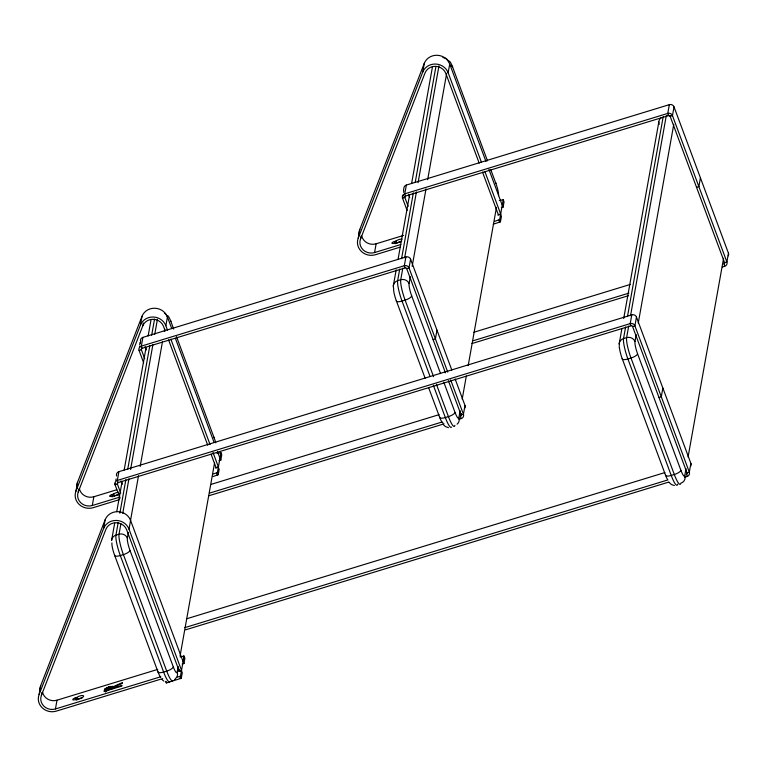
<?xml version="1.0" encoding="UTF-8"?>
<svg xmlns="http://www.w3.org/2000/svg" width="767" height="767" viewBox="0 0 767 767"><rect width="100%" height="100%" fill="white"/><g stroke="black" fill="none" stroke-linecap="round" stroke-linejoin="round"><path stroke-width="1.15" d="M162.709 678.584L56.24 711.143A13.518 12.598 10.1 0 1 42.204 707.797A13.518 12.598 10.1 0 1 39.088 694.557L40.651 685.803L105.156 519.729A13.518 12.598 10.1 0 1 117.897 511.675A13.518 12.598 10.1 0 1 130.572 520.409L183.092 661.643L181.53 670.396L179.219 671.106L126.689 529.872A11.054 10.307 10.1 0 0 116.325 522.73A11.054 10.307 10.1 0 0 105.894 529.316L41.399 695.391A11.054 10.307 10.1 0 0 43.94 706.225A11.054 10.307 10.1 0 0 55.435 708.957L160.754 676.753M119.431 499.643L93.104 507.696A13.518 12.598 10.1 0 1 79.059 504.35A13.518 12.598 10.1 0 1 75.952 491.11L77.515 482.357L142.02 316.282A13.518 12.598 10.1 0 1 154.761 308.229A13.518 12.598 10.1 0 1 167.436 316.963L171.597 328.171M41.399 695.391L41.917 692.467M119.767 497.102L92.289 505.511A11.054 10.307 10.1 0 1 80.803 502.778A11.054 10.307 10.1 0 1 78.253 491.944L78.78 489.02M55.435 708.957L56.998 700.194L157.743 669.39M92.289 505.511L93.862 496.748L116.757 489.749M39.088 694.557L103.593 528.482L105.156 519.729M75.952 491.11L140.457 325.035L142.02 316.282M78.253 491.944L142.758 325.87L143.285 322.955M139.661 344.767L140.054 342.571M115.338 483.315L115.079 484.773L120.064 498.176M115.865 480.391L116.124 478.934M139.604 347.556L139.862 346.099M140.38 343.175L140.639 341.718A3.682 3.432 10.1 0 1 142.892 337.384L405.887 256.964A3.682 3.432 10.1 0 1 410.575 259.179L451.811 370.049M118.895 471.676L117.332 480.439A3.682 3.432 10.1 0 0 115.079 484.773L117.389 484.063A1.227 1.141 10.1 0 1 118.147 482.616L631.02 325.802A1.227 1.141 10.1 0 1 632.583 326.541L634.903 325.831L636.466 317.078A3.682 3.432 10.1 0 0 631.778 314.863L118.895 471.676A3.682 3.432 10.1 0 0 116.642 476.019M142.892 337.384L141.329 346.138A3.682 3.432 10.1 0 0 139.076 350.481L143.65 362.762M117.658 482.606L117.389 484.063L120.716 492.999M141.655 348.314L141.396 349.771L144.714 358.707M114.676 523.171L111.579 540.505A6.548 6.107 10.1 0 1 115.942 535.165L118.214 522.461M116.747 511.618L122.116 481.571M124.177 470.018L146.066 347.518M148.136 335.956L151.022 319.781M119.863 513.209L125.855 479.701M127.715 469.299L149.814 345.649M151.674 335.246L154.56 319.062M120.889 523.823L119.029 534.225A16.385 2.857 73 0 0 123.401 554.627L166.717 671.106A16.385 2.857 73 0 0 172.911 680.617M122.749 513.42L128.942 478.752M130.591 469.509L152.892 344.699M154.752 334.297L157.436 319.273M176.909 676.791A6.548 6.107 10.1 0 0 177.177 672.122A9.827 1.716 73 0 1 173.304 666.887L129.987 550.399A9.827 1.716 73 0 1 127.36 538.166L128.396 532.384M130.457 520.831L138.511 475.761M140.169 466.518L162.47 341.708M164.33 331.306L164.742 328.995M181.53 670.396L129.009 529.163L130.572 520.409M167.532 330.203L165.864 325.716L167.436 316.963M177.177 672.122L178.212 666.341M180.072 655.938L214.559 462.952M179.2 669.179L178.778 671.518L181.482 670.694L182.287 672.87L181.271 678.258L166.353 682.966L165.384 681.393M176.515 677.453L180.456 676.072L181.482 670.694M180.159 657.012L184.09 656.092L183.15 661.346L183.955 663.532L182.162 664.078M213.37 474.006L217.397 472.501L218.336 467.247L215.642 468.071M211.078 454.208L216.073 467.659L218.394 466.95L219.956 458.196L217.454 451.466M217.023 453.565L220.944 452.645L220.004 457.899L220.819 460.085L219.017 460.631M183.955 663.532L184.895 658.278L184.09 656.092M213.121 476.518L218.212 474.687L219.151 469.423L218.336 467.247M220.819 460.085L221.759 454.831L220.944 452.645M400.575 247.032L375.389 254.74A13.518 12.598 10.1 0 1 361.343 251.394A13.518 12.598 10.1 0 1 358.227 238.154L359.8 229.4L424.295 63.325A13.518 12.598 10.1 0 1 437.046 55.272A13.518 12.598 10.1 0 1 449.711 64.006L485.981 161.521M400.901 244.5L374.574 252.554A11.054 10.307 10.1 0 1 363.079 249.821A11.054 10.307 10.1 0 1 360.538 238.988L361.056 236.063M374.574 252.554L376.137 243.791L403.615 235.392M358.227 238.154L422.732 72.079L424.295 63.325M403.5 190.264L403.893 188.068A3.682 3.432 10.1 0 1 406.347 185.068L669.342 104.657A3.682 3.432 10.1 0 1 674.03 106.872L728.449 253.196A3.682 3.432 10.1 0 1 728.295 255.823M403.049 195.249L402.531 198.164L407.095 210.455M403.567 192.325L403.835 190.868M406.347 185.068L404.775 193.83A3.682 3.432 10.1 0 0 402.531 198.164L404.842 197.455A1.227 1.141 10.1 0 1 405.59 196.007L668.584 115.596A1.227 1.141 10.1 0 1 670.147 116.335L672.467 115.625L674.03 106.872M405.101 195.997L404.842 197.455L408.169 206.39M393.289 286.014L396.175 269.831M398.035 259.438L409.607 194.722M411.668 183.16L432.53 66.441M399.712 269.121L397.651 280.674A6.548 6.107 10.1 0 0 393.644 288.382A9.827 1.716 73 0 0 396.271 300.626L425.148 378.275M401.572 258.719L413.346 192.843M415.206 182.441L435.857 66.882M402.8 268.172L400.738 279.734A16.385 2.857 73 0 0 405.11 300.127L433.585 376.702M404.66 257.77L416.433 191.903M418.082 182.661L438.945 65.943M405.887 256.964L404.324 265.727L405.139 267.913A1.227 1.141 10.1 0 1 406.702 268.651L409.012 267.942L410.575 259.179M440.574 373.567L411.697 295.909A9.827 1.716 73 0 1 409.07 283.665L410.307 276.734M412.167 266.331L426.011 188.903M427.66 179.66L446.662 73.344M481.494 162.431L448.149 72.76L449.711 64.006M436.979 330.165L435.416 338.918L433.096 339.628M457.084 424.17A6.548 6.107 10.1 0 0 458.887 417.622L460.133 410.69M462.194 399.137L466.326 376.022M468.186 365.619L496.479 207.301M458.896 419.309L461.178 418.609L460.373 416.423L460.89 413.499M461.379 413.518L461.12 414.976A1.227 1.141 10.1 0 1 460.373 416.423M455.109 378.917L465.003 405.513L463.431 414.266A3.682 3.432 10.1 0 1 461.178 418.609M494.59 221.375L499.681 219.544L500.621 214.29L497.917 215.115M482.52 172.105L498.358 214.702L500.669 213.993L502.241 205.24L488.895 169.363M499.307 200.609L503.229 199.688L502.289 204.942L503.104 207.128L501.302 207.675M493.258 224.213L500.41 221.855L501.436 216.467L500.621 214.29M503.104 207.128L504.044 201.874L503.229 199.688M619.17 343.904L621.855 328.88M623.715 318.478L658.824 122.02M625.604 327.01L623.533 338.563A6.548 6.107 10.1 0 0 619.305 345.505M627.464 316.608L663.187 116.68M628.691 326.071L626.62 337.624A16.385 2.857 73 0 0 630.992 358.026L674.308 474.505A16.385 2.857 73 0 0 680.77 483.229A6.548 6.107 10.1 0 0 684.778 475.511L686.014 468.579M630.541 315.668L666.274 115.74A6.548 6.107 10.1 0 1 670.483 115.798M631.778 314.863L630.206 323.616L631.02 325.802M669.342 104.657L667.769 113.411L668.584 115.596M684.778 475.511A9.827 1.716 73 0 1 680.895 470.286L637.578 353.798A9.827 1.716 73 0 1 634.961 341.564L636.198 334.623M638.259 323.07L673.781 124.302M662.861 388.054L661.298 396.817L658.987 397.517M700.424 177.848L698.862 186.611L696.551 187.321M688.076 457.027L723.597 258.258M684.778 477.199L687.069 476.499L686.513 472.856M722.341 266.993L724.633 266.293L724.077 262.65M636.466 317.078L690.885 463.402L689.322 472.165A3.682 3.432 10.1 0 1 687.069 476.499M728.449 253.196L726.886 261.959A3.682 3.432 10.1 0 1 724.633 266.293M360.538 238.988L425.043 72.913A11.054 10.307 10.1 0 1 435.464 66.326A11.054 10.307 10.1 0 1 445.838 73.469L479.183 163.141M104.494 689.667L104.044 691.498L121.857 686.053L121.982 685.401L107.879 689.706L122.356 683.301L122.48 682.582L113.756 686.465C110.784 686.36 102.816 687.472 105.309 691.853M174.588 679.754L176.189 677.779M105.664 691.422L109.393 689.428L108.578 687.242M401.774 240.934A4.094 1.304 -20.4 0 1 395.638 242.794L394.094 243.273A2.454 0.777 -20.4 0 1 391.937 243.101A2.454 0.777 -20.4 0 1 394.411 241.519L395.954 241.049A4.094 1.304 -20.4 0 1 402.09 239.151M139.076 350.481L141.396 349.771A1.227 1.141 10.1 0 1 142.144 348.323L405.139 267.913M473.824 332.274L630.474 284.375M723.818 264.107A1.227 1.141 10.1 0 0 724.566 262.669L726.886 261.959L672.467 115.625A3.682 3.432 10.1 0 0 667.769 113.411L404.775 193.83L405.59 196.007M473.402 340.682L628.911 293.128M471.926 343.558L628.576 295.659M119.489 493.89A4.094 1.304 -20.4 0 1 113.353 495.76L111.819 496.23A2.454 0.777 -20.4 0 1 109.652 496.057A2.454 0.777 -20.4 0 1 112.126 494.475L113.669 494.006A4.094 1.304 -20.4 0 1 118.3 492.136M211.519 484.236L439.069 414.659M209.957 492.989L442.07 422.013M208.48 495.875L444.026 423.854M186.391 618.873L664.922 472.558M686.254 474.313A1.227 1.141 10.1 0 0 687.002 472.865L689.322 472.165L634.903 325.831A3.682 3.432 10.1 0 0 630.206 323.616L117.332 480.439L118.147 482.616M184.828 627.636L667.942 479.912M185.633 629.822L668.747 482.098M75.262 697.922L76.805 697.452A4.094 1.304 -20.4 0 1 82.52 695.506A4.094 1.304 -20.4 0 1 82.136 697.673A4.094 1.304 -20.4 0 1 76.499 699.207L74.955 699.677A2.454 0.777 -20.4 0 1 72.798 699.504A2.454 0.777 -20.4 0 1 75.262 697.922L76.077 700.108M110.956 686.561L111.771 688.747L110.515 689.073L109.7 686.887M674.375 485.54L671.374 484.495L668.901 482.213M448.484 427.65L445.483 426.605L443.642 425.023M161.933 679.514L163.774 681.096M670.147 116.335L724.566 262.669M632.583 326.541L687.002 472.865M619.496 347.787A9.827 1.716 73 0 0 622.152 358.515L665.478 475.003A9.827 1.716 73 0 0 667.501 479.461M442.914 57.573A6.548 6.107 10.1 0 1 448.724 61.782A9.827 1.716 73 0 1 452.597 67.017L487.496 160.849M490.707 169.478L495.913 183.505A9.827 1.716 73 0 1 498.54 195.738M484.83 171.405L500.669 213.993M499.681 219.544L500.496 221.73M498.857 220.071L499.672 222.257M408.485 194.281L409.731 197.637M447.775 372.168L409.012 267.942A3.682 3.432 10.1 0 0 404.324 265.727L141.329 346.138L142.144 348.323M450.66 379.924L463.431 414.266L461.12 414.976L448.35 380.624M406.702 268.651L445.464 372.867M395.954 241.049L396.76 243.235A4.094 1.304 -20.4 0 1 401.39 241.365M395.638 242.794L395.906 243.523M394.411 241.519L395.216 243.705M443.786 382.187L455.013 412.387A9.827 1.716 73 0 0 458.887 417.622M436.394 384.257L448.427 416.615A16.385 2.857 73 0 0 454.889 425.33M430.095 376.568L402.023 301.076A16.385 2.857 73 0 1 397.651 280.674L400.738 279.734A6.548 6.107 10.1 0 1 409.07 283.665M433.307 385.197L445.339 417.555A16.385 2.857 73 0 0 451.533 427.066M428.763 387.987L439.587 417.104A9.827 1.716 73 0 0 443.115 422.991M170.581 320.759A6.548 2.08 -20.4 0 1 170.888 321.517L173.697 329.062M176.506 336.617L214.204 437.995A9.827 1.716 73 0 1 215.748 442.837M175.355 338.257L214.118 442.501M170.868 339.167L210.053 444.534M212.977 452.377L218.394 466.95M165.221 330.913L163.553 326.426A11.054 10.307 10.1 0 0 153.189 319.283A11.054 10.307 10.1 0 0 142.758 325.87M168.558 339.877L207.742 445.243M217.397 472.501L218.212 474.687M216.572 473.028L217.387 475.214M145.03 346.598L146.276 349.944M121.033 480.89L122.279 484.245M183.371 656.034L184.042 657.856M113.669 494.006L114.484 496.191M180.542 675.948L181.348 678.133M112.126 494.475L112.941 496.661M179.718 676.475L180.523 678.661M111.819 496.23L112.087 496.958M166.103 681.441L166.64 682.898M111.934 542.883A9.827 1.716 73 0 0 114.561 555.116L157.877 671.604A9.827 1.716 73 0 0 160.763 677.223M112.471 686.34L113.286 688.517M112.126 686.369L112.941 688.555M111.761 686.417L112.576 688.603M111.368 686.484L112.174 688.661M110.544 686.657L111.359 688.843M110.122 686.772L110.937 688.948M109.154 687.059L109.969 689.236M108.866 687.146L109.681 689.332M108.32 687.337L109.135 689.523M108.061 687.433L108.876 689.619M107.648 687.596L108.454 689.782M107.236 687.769L108.051 689.945M106.862 687.941L107.677 690.118M106.498 688.114L107.313 690.3M106.172 688.287L106.987 690.473M105.865 688.469L106.68 690.655M105.587 688.651L106.402 690.837M105.328 688.833L106.143 691.009M105.156 688.967L105.961 691.153M104.993 689.102L105.808 691.288M104.849 689.236L105.568 691.518M104.667 689.428L105.482 691.613M104.58 689.552L105.386 691.738M76.805 697.452L77.62 699.638A4.094 1.304 -20.4 0 1 82.251 697.769M76.499 699.207L76.767 699.926M619.18 346.425L619.42 348.199M690.885 463.402A3.682 3.432 10.1 0 1 690.731 466.029M677.683 484.169A16.385 2.857 73 0 1 671.23 475.444L627.905 358.966A16.385 2.857 73 0 1 623.533 338.563L626.62 337.624A6.548 6.107 10.1 0 1 634.961 341.564M665.478 475.003A6.548 2.08 -20.4 0 0 671.23 475.444L674.308 474.505A6.548 2.08 -20.4 0 0 680.895 470.286M622.152 358.515A6.548 2.08 -20.4 0 0 627.905 358.966L630.992 358.026A6.548 2.08 -20.4 0 0 637.578 353.798M659.179 124.398A6.548 6.107 10.1 0 1 660.991 117.85M376.137 243.791A11.054 10.307 10.1 0 1 361.708 235.948M359.157 235.613A13.518 12.598 10.1 0 1 359.8 229.4M422.732 72.079A13.518 12.598 10.1 0 1 435.474 64.035A13.518 12.598 10.1 0 1 448.149 72.76M439.587 417.104A6.548 2.08 -20.4 0 0 445.339 417.555L448.427 416.615A6.548 2.08 -20.4 0 0 455.013 412.387M396.271 300.626A6.548 2.08 -20.4 0 0 402.023 301.076L405.11 300.127A6.548 2.08 -20.4 0 0 411.697 295.909M495.607 182.747A6.548 2.08 -20.4 0 1 495.913 183.505M451.082 65.924A6.548 2.08 -20.4 0 1 452.597 67.017M465.003 405.513A3.682 3.432 10.1 0 1 464.84 408.14M169.823 681.566A16.385 2.857 73 0 1 163.63 672.045L120.314 555.567A16.385 2.857 73 0 1 115.942 535.165L119.029 534.225A6.548 6.107 10.1 0 1 127.36 538.166M157.877 671.604A6.548 2.08 -20.4 0 0 163.63 672.045L166.717 671.106A6.548 2.08 -20.4 0 0 173.304 666.887M114.561 555.116A6.548 2.08 -20.4 0 0 120.314 555.567L123.401 554.627A6.548 2.08 -20.4 0 0 129.987 550.399M213.897 437.248A6.548 2.08 -20.4 0 1 214.204 437.995M170.888 321.517A9.827 1.716 73 0 0 167.014 316.282A6.548 6.107 10.1 0 0 164.416 313.118M115.242 495.703A4.094 1.304 -20.4 0 1 119.106 494.322M93.862 496.748A11.054 10.307 10.1 0 1 79.432 488.905M76.882 488.569A13.518 12.598 10.1 0 1 77.515 482.357M140.457 325.035A13.518 12.598 10.1 0 1 153.199 316.992A13.518 12.598 10.1 0 1 165.864 325.716M56.998 700.194A11.054 10.307 10.1 0 1 42.569 692.352M39.884 690.971A13.518 12.598 10.1 0 1 40.651 685.803M103.593 528.482A13.518 12.598 10.1 0 1 116.335 520.438A13.518 12.598 10.1 0 1 129.009 529.163"/></g></svg>
